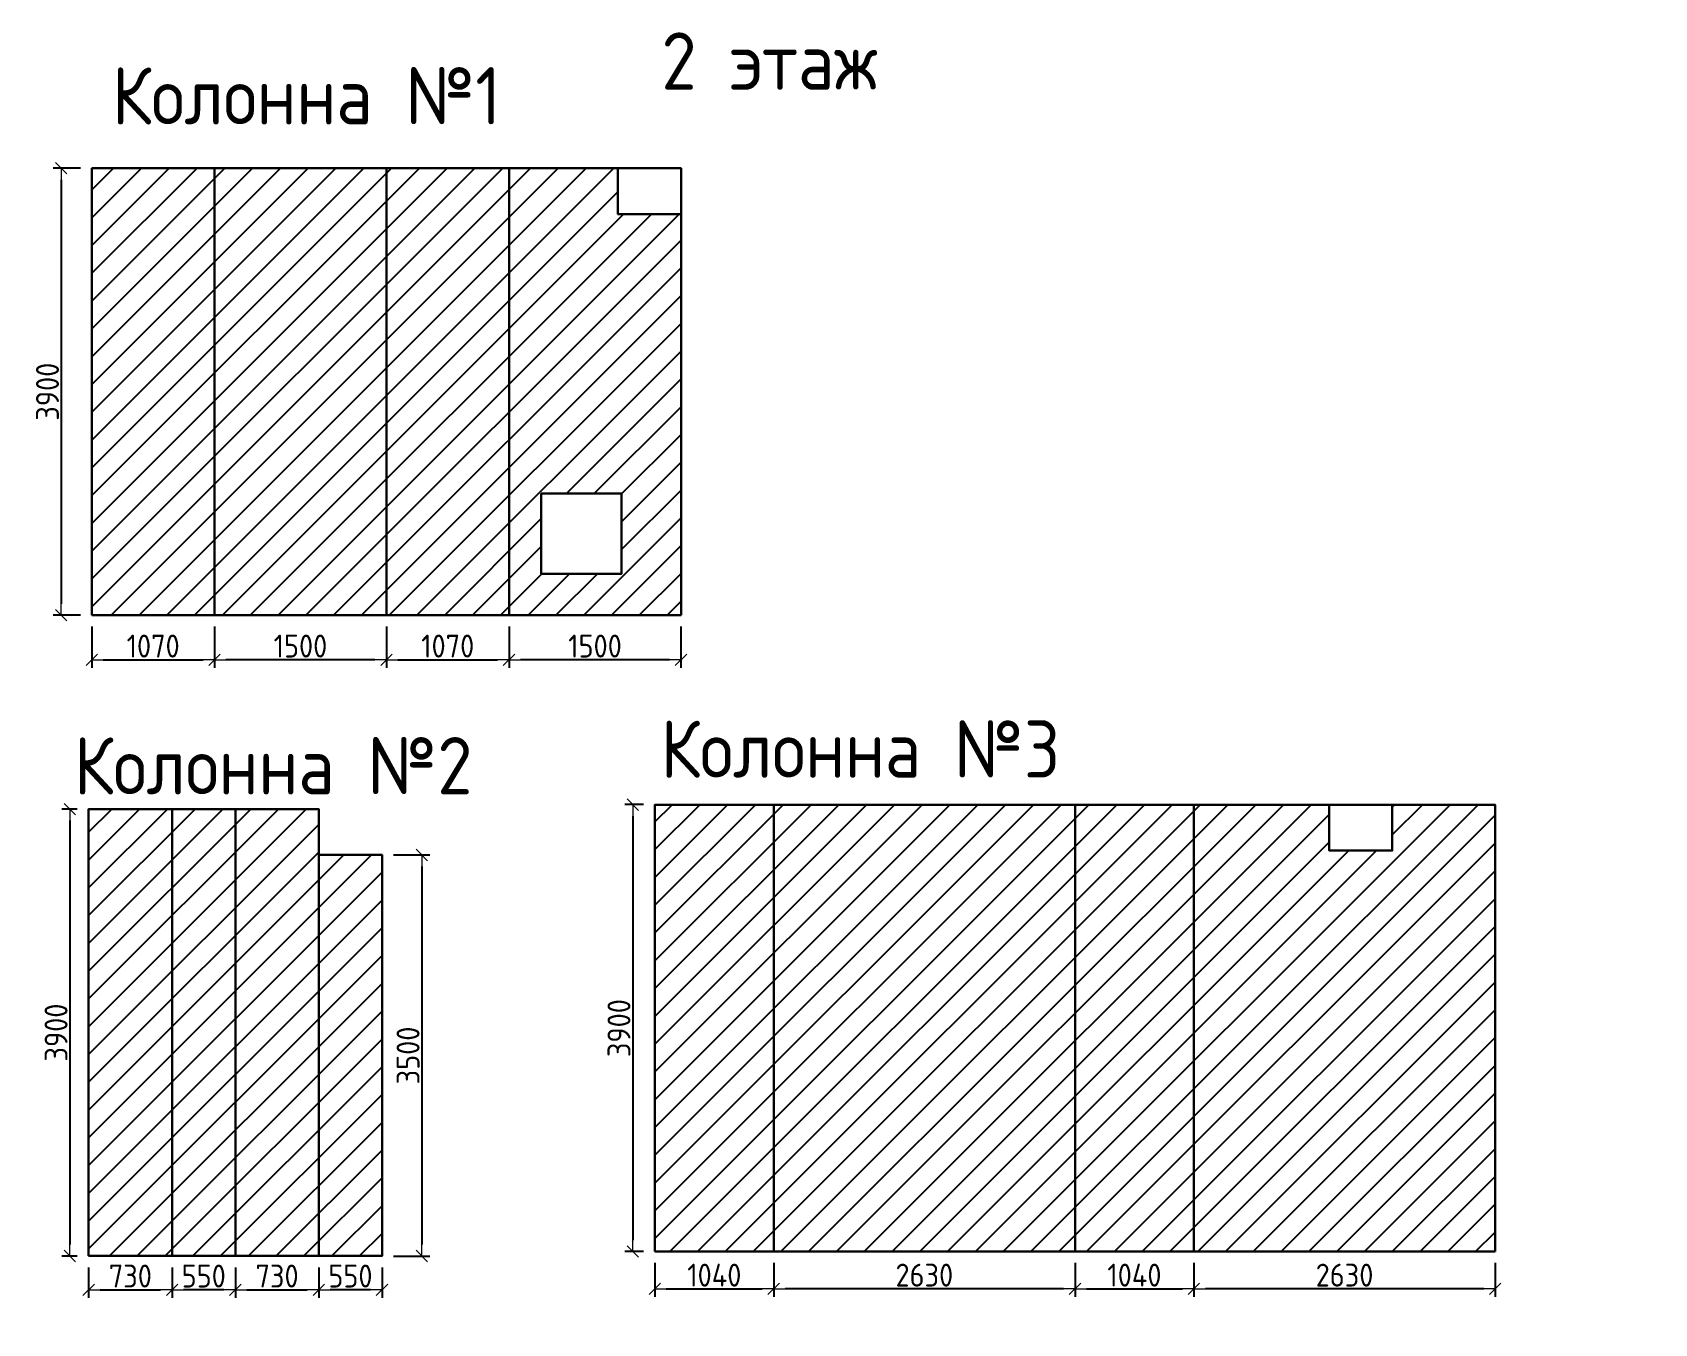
# Model space of a CAD drawing. Header units: millimetres. Extents: x 209 to 1046824, y -248937 to 510758.
# Drawn here: x 223895 to 238047, y 452865 to 464133 of the extents above; entities that cross this region are included whole.
import ezdxf

# ---------------------------------------------------------------- set-up
doc = ezdxf.new("R2010")
doc.units = ezdxf.units.MM
doc.layers.add('$AUDIT_BAD_LAYER1', color=7, linetype='Continuous')
for name, color, linetype, lineweight in [('Основные линии', 7, 'Continuous', 30), ('осново', 7, 'Continuous', 30), ('Размеры', 7, 'Continuous', 15)]:
    doc.layers.add(name, color=color, linetype=linetype, lineweight=lineweight)
doc.styles.add('СПДС', font='isocpeur.ttf', dxfattribs={"width": 0.9})
doc.dimstyles.new('Размера А3', dxfattribs={"dimtxt": 200, "dimasz": 100, "dimexe": 70, "dimexo": 100, "dimgap": 20, "dimtad": 1, "dimdec": 0, "dimrnd": 10, "dimzin": 0, "dimdsep": 46, "dimtxsty": 'СПДС', "dimblk": 'ARROWHEAD_6', "dimcen": 1, "dimclrd": 256, "dimclre": 256, "dimclrt": 256, "dimazin": 0, "dimtfac": 1, "dimtdec": 0, "dimtmove": 2, "dimatfit": 3, "dimfxl": 1, "dimtolj": 1, "dimtzin": 0, "dimarcsym": 0})

# ---------------------------------------------------------------- blocks, each defined once
blk = doc.blocks.new('ARROWHEAD_6')
at = {"color": 0, "linetype": 'Continuous'}
for p, q in [((0, 0), (-1, 0)), ((-0.5, -0.5), (0.5, 0.5))]:
    blk.add_line(p, q, dxfattribs=at)
blk = doc.blocks.new('*D1520')
at = {"layer": 'Defpoints', "color": 0, "lineweight": 30, "transparency": 16777216}
for p in [(229325, 457394), (229132, 453494), (229325, 453494)]:
    blk.add_point(p, dxfattribs=at)
at = {"layer": 'Размеры', "lineweight": -2, "transparency": 16777216}
for p, q in [((229225, 457394), (229062, 457394)), ((229132, 457294), (229132, 453594)), ((229225, 453494), (229062, 453494))]:
    blk.add_line(p, q, dxfattribs=at)
at = {"layer": 'Размеры', "lineweight": -2, "transparency": 16777216, "xscale": 100, "yscale": 100, "zscale": 100}
for p, rotation in [((229132, 457394), 90), ((229132, 453494), 270)]:
    blk.add_blockref('ARROWHEAD_6', p, dxfattribs=dict(at, rotation=rotation))
at = {"layer": 'Размеры', "transparency": 16777216, "insert": (229012, 455444), "char_height": 200, "attachment_point": 5, "rotation": 90, "style": 'СПДС'}
blk.add_mtext('\\A1;3900', dxfattribs=at)
blk = doc.blocks.new('*D1521')
at = {"layer": 'Defpoints', "color": 0, "lineweight": 30, "transparency": 16777216}
for p in [(229325, 453494), (230362, 453494), (230362, 453168)]:
    blk.add_point(p, dxfattribs=at)
at = {"layer": 'Размеры', "lineweight": -2, "transparency": 16777216}
for p, q in [((229325, 453394), (229325, 453098)), ((230362, 453394), (230362, 453098)), ((229425, 453168), (230262, 453168))]:
    blk.add_line(p, q, dxfattribs=at)
at = {"layer": 'Размеры', "lineweight": -2, "transparency": 16777216, "xscale": 100, "yscale": 100, "zscale": 100, "rotation": 180}
blk.add_blockref('ARROWHEAD_6', (229325, 453168), dxfattribs=at)
at = {"layer": 'Размеры', "lineweight": -2, "transparency": 16777216, "xscale": 100, "yscale": 100, "zscale": 100}
blk.add_blockref('ARROWHEAD_6', (230362, 453168), dxfattribs=at)
at = {"layer": 'Размеры', "transparency": 16777216, "insert": (229844, 453288), "char_height": 200, "attachment_point": 5, "style": 'СПДС'}
blk.add_mtext('\\A1;1040', dxfattribs=at)
blk = doc.blocks.new('*D1522')
at = {"layer": 'Defpoints', "color": 0, "lineweight": 30, "transparency": 16777216}
for p in [(230362, 453494), (232991, 453494), (230362, 453168)]:
    blk.add_point(p, dxfattribs=at)
at = {"layer": 'Размеры', "lineweight": -2, "transparency": 16777216}
for p, q in [((230362, 453394), (230362, 453098)), ((232991, 453394), (232991, 453098)), ((232891, 453168), (230462, 453168))]:
    blk.add_line(p, q, dxfattribs=at)
at = {"layer": 'Размеры', "lineweight": -2, "transparency": 16777216, "xscale": 100, "yscale": 100, "zscale": 100, "rotation": 180}
blk.add_blockref('ARROWHEAD_6', (230362, 453168), dxfattribs=at)
at = {"layer": 'Размеры', "lineweight": -2, "transparency": 16777216, "xscale": 100, "yscale": 100, "zscale": 100}
blk.add_blockref('ARROWHEAD_6', (232991, 453168), dxfattribs=at)
at = {"layer": 'Размеры', "transparency": 16777216, "insert": (231676, 453288), "char_height": 200, "attachment_point": 5, "style": 'СПДС'}
blk.add_mtext('\\A1;2630', dxfattribs=at)
blk = doc.blocks.new('*D1523')
at = {"layer": 'Defpoints', "color": 0, "lineweight": 30, "transparency": 16777216}
for p in [(232991, 453494), (234028, 453494), (234028, 453168)]:
    blk.add_point(p, dxfattribs=at)
at = {"layer": 'Размеры', "lineweight": -2, "transparency": 16777216}
for p, q in [((232991, 453394), (232991, 453098)), ((234028, 453394), (234028, 453098)), ((233091, 453168), (233928, 453168))]:
    blk.add_line(p, q, dxfattribs=at)
at = {"layer": 'Размеры', "lineweight": -2, "transparency": 16777216, "xscale": 100, "yscale": 100, "zscale": 100, "rotation": 180}
blk.add_blockref('ARROWHEAD_6', (232991, 453168), dxfattribs=at)
at = {"layer": 'Размеры', "lineweight": -2, "transparency": 16777216, "xscale": 100, "yscale": 100, "zscale": 100}
blk.add_blockref('ARROWHEAD_6', (234028, 453168), dxfattribs=at)
at = {"layer": 'Размеры', "transparency": 16777216, "insert": (233509, 453288), "char_height": 200, "attachment_point": 5, "style": 'СПДС'}
blk.add_mtext('\\A1;1040', dxfattribs=at)
blk = doc.blocks.new('*D1524')
at = {"layer": 'Defpoints', "color": 0, "lineweight": 30, "transparency": 16777216}
for p in [(234028, 453494), (236656, 453494), (234028, 453168)]:
    blk.add_point(p, dxfattribs=at)
at = {"layer": 'Размеры', "lineweight": -2, "transparency": 16777216}
for p, q in [((234028, 453394), (234028, 453098)), ((236656, 453394), (236656, 453098)), ((236556, 453168), (234128, 453168))]:
    blk.add_line(p, q, dxfattribs=at)
at = {"layer": 'Размеры', "lineweight": -2, "transparency": 16777216, "xscale": 100, "yscale": 100, "zscale": 100, "rotation": 180}
blk.add_blockref('ARROWHEAD_6', (234028, 453168), dxfattribs=at)
at = {"layer": 'Размеры', "lineweight": -2, "transparency": 16777216, "xscale": 100, "yscale": 100, "zscale": 100}
blk.add_blockref('ARROWHEAD_6', (236656, 453168), dxfattribs=at)
at = {"layer": 'Размеры', "transparency": 16777216, "insert": (235342, 453288), "char_height": 200, "attachment_point": 5, "style": 'СПДС'}
blk.add_mtext('\\A1;2630', dxfattribs=at)
blk = doc.blocks.new('*D1527')
at = {"layer": 'Defpoints', "color": 0, "lineweight": 30, "transparency": 16777216}
for p in [(224385, 453455), (225113, 453455), (225113, 453160)]:
    blk.add_point(p, dxfattribs=at)
at = {"layer": 'Размеры', "lineweight": -2, "transparency": 16777216}
for p, q in [((224385, 453355), (224385, 453090)), ((225113, 453355), (225113, 453090)), ((224485, 453160), (225013, 453160))]:
    blk.add_line(p, q, dxfattribs=at)
at = {"layer": 'Размеры', "lineweight": -2, "transparency": 16777216, "xscale": 100, "yscale": 100, "zscale": 100, "rotation": 180}
blk.add_blockref('ARROWHEAD_6', (224385, 453160), dxfattribs=at)
at = {"layer": 'Размеры', "lineweight": -2, "transparency": 16777216, "xscale": 100, "yscale": 100, "zscale": 100}
blk.add_blockref('ARROWHEAD_6', (225113, 453160), dxfattribs=at)
at = {"layer": 'Размеры', "transparency": 16777216, "insert": (224749, 453280), "char_height": 200, "attachment_point": 5, "style": 'СПДС'}
blk.add_mtext('\\A1;730', dxfattribs=at)
blk = doc.blocks.new('*D1528')
at = {"layer": 'Defpoints', "color": 0, "lineweight": 30, "transparency": 16777216}
for p in [(224385, 457355), (224221, 453455), (224385, 453455)]:
    blk.add_point(p, dxfattribs=at)
at = {"layer": 'Размеры', "lineweight": -2, "transparency": 16777216}
for p, q in [((224285, 457355), (224151, 457355)), ((224221, 457255), (224221, 453555)), ((224285, 453455), (224151, 453455))]:
    blk.add_line(p, q, dxfattribs=at)
at = {"layer": 'Размеры', "lineweight": -2, "transparency": 16777216, "xscale": 100, "yscale": 100, "zscale": 100}
for p, rotation in [((224221, 457355), 90), ((224221, 453455), 270)]:
    blk.add_blockref('ARROWHEAD_6', p, dxfattribs=dict(at, rotation=rotation))
at = {"layer": 'Размеры', "transparency": 16777216, "insert": (224101, 455405), "char_height": 200, "attachment_point": 5, "rotation": 90, "style": 'СПДС'}
blk.add_mtext('\\A1;3900', dxfattribs=at)
blk = doc.blocks.new('*D1529')
at = {"layer": 'Defpoints', "color": 0, "lineweight": 30, "transparency": 16777216}
for p in [(226945, 456955), (226945, 453455), (227292, 453455)]:
    blk.add_point(p, dxfattribs=at)
at = {"layer": 'Размеры', "lineweight": -2, "transparency": 16777216}
for p, q in [((227045, 456955), (227362, 456955)), ((227292, 456855), (227292, 453555)), ((227045, 453455), (227362, 453455))]:
    blk.add_line(p, q, dxfattribs=at)
at = {"layer": 'Размеры', "lineweight": -2, "transparency": 16777216, "xscale": 100, "yscale": 100, "zscale": 100}
for p, rotation in [((227292, 456955), 90), ((227292, 453455), 270)]:
    blk.add_blockref('ARROWHEAD_6', p, dxfattribs=dict(at, rotation=rotation))
at = {"layer": 'Размеры', "transparency": 16777216, "insert": (227172, 455205), "char_height": 200, "attachment_point": 5, "rotation": 90, "style": 'СПДС'}
blk.add_mtext('\\A1;3500', dxfattribs=at)
blk = doc.blocks.new('*D1530')
at = {"layer": 'Defpoints', "color": 0, "lineweight": 30, "transparency": 16777216}
for p in [(225113, 453455), (225665, 453455), (225113, 453160)]:
    blk.add_point(p, dxfattribs=at)
at = {"layer": 'Размеры', "lineweight": -2, "transparency": 16777216}
for p, q in [((225113, 453355), (225113, 453090)), ((225665, 453355), (225665, 453090)), ((225565, 453160), (225213, 453160))]:
    blk.add_line(p, q, dxfattribs=at)
at = {"layer": 'Размеры', "lineweight": -2, "transparency": 16777216, "xscale": 100, "yscale": 100, "zscale": 100, "rotation": 180}
blk.add_blockref('ARROWHEAD_6', (225113, 453160), dxfattribs=at)
at = {"layer": 'Размеры', "lineweight": -2, "transparency": 16777216, "xscale": 100, "yscale": 100, "zscale": 100}
blk.add_blockref('ARROWHEAD_6', (225665, 453160), dxfattribs=at)
at = {"layer": 'Размеры', "transparency": 16777216, "insert": (225389, 453280), "char_height": 200, "attachment_point": 5, "style": 'СПДС'}
blk.add_mtext('\\A1;550', dxfattribs=at)
blk = doc.blocks.new('*D1525')
at = {"layer": 'Defpoints', "color": 0, "lineweight": 30, "transparency": 16777216}
for p in [(225665, 453455), (226393, 453455), (226393, 453160)]:
    blk.add_point(p, dxfattribs=at)
at = {"layer": 'Размеры', "lineweight": -2, "transparency": 16777216}
for p, q in [((225665, 453355), (225665, 453090)), ((226393, 453355), (226393, 453090)), ((225765, 453160), (226293, 453160))]:
    blk.add_line(p, q, dxfattribs=at)
at = {"layer": 'Размеры', "lineweight": -2, "transparency": 16777216, "xscale": 100, "yscale": 100, "zscale": 100, "rotation": 180}
blk.add_blockref('ARROWHEAD_6', (225665, 453160), dxfattribs=at)
at = {"layer": 'Размеры', "lineweight": -2, "transparency": 16777216, "xscale": 100, "yscale": 100, "zscale": 100}
blk.add_blockref('ARROWHEAD_6', (226393, 453160), dxfattribs=at)
at = {"layer": 'Размеры', "transparency": 16777216, "insert": (226029, 453280), "char_height": 200, "attachment_point": 5, "style": 'СПДС'}
blk.add_mtext('\\A1;730', dxfattribs=at)
blk = doc.blocks.new('*D1526')
at = {"layer": 'Defpoints', "color": 0, "lineweight": 30, "transparency": 16777216}
for p in [(226393, 453455), (226945, 453455), (226393, 453160)]:
    blk.add_point(p, dxfattribs=at)
at = {"layer": 'Размеры', "lineweight": -2, "transparency": 16777216}
for p, q in [((226393, 453355), (226393, 453090)), ((226945, 453355), (226945, 453090)), ((226845, 453160), (226493, 453160))]:
    blk.add_line(p, q, dxfattribs=at)
at = {"layer": 'Размеры', "lineweight": -2, "transparency": 16777216, "xscale": 100, "yscale": 100, "zscale": 100, "rotation": 180}
blk.add_blockref('ARROWHEAD_6', (226393, 453160), dxfattribs=at)
at = {"layer": 'Размеры', "lineweight": -2, "transparency": 16777216, "xscale": 100, "yscale": 100, "zscale": 100}
blk.add_blockref('ARROWHEAD_6', (226945, 453160), dxfattribs=at)
at = {"layer": 'Размеры', "transparency": 16777216, "insert": (226669, 453280), "char_height": 200, "attachment_point": 5, "style": 'СПДС'}
blk.add_mtext('\\A1;550', dxfattribs=at)
blk = doc.blocks.new('*D1531')
at = {"layer": 'Defpoints', "color": 0, "lineweight": 30, "transparency": 16777216}
for p in [(224413, 459048), (225483, 459048), (225483, 458658)]:
    blk.add_point(p, dxfattribs=at)
at = {"layer": 'Размеры', "lineweight": -2, "transparency": 16777216}
for p, q in [((224413, 458948), (224413, 458588)), ((225483, 458948), (225483, 458588)), ((224513, 458658), (225383, 458658))]:
    blk.add_line(p, q, dxfattribs=at)
at = {"layer": 'Размеры', "lineweight": -2, "transparency": 16777216, "xscale": 100, "yscale": 100, "zscale": 100, "rotation": 180}
blk.add_blockref('ARROWHEAD_6', (224413, 458658), dxfattribs=at)
at = {"layer": 'Размеры', "lineweight": -2, "transparency": 16777216, "xscale": 100, "yscale": 100, "zscale": 100}
blk.add_blockref('ARROWHEAD_6', (225483, 458658), dxfattribs=at)
at = {"layer": 'Размеры', "transparency": 16777216, "insert": (224948, 458778), "char_height": 200, "attachment_point": 5, "style": 'СПДС'}
blk.add_mtext('\\A1;1070', dxfattribs=at)
blk = doc.blocks.new('*D1532')
at = {"layer": 'Defpoints', "color": 0, "lineweight": 30, "transparency": 16777216}
for p in [(225483, 459048), (226983, 459048), (225483, 458658)]:
    blk.add_point(p, dxfattribs=at)
at = {"layer": 'Размеры', "lineweight": -2, "transparency": 16777216}
for p, q in [((225483, 458948), (225483, 458588)), ((226983, 458948), (226983, 458588)), ((226883, 458658), (225583, 458658))]:
    blk.add_line(p, q, dxfattribs=at)
at = {"layer": 'Размеры', "lineweight": -2, "transparency": 16777216, "xscale": 100, "yscale": 100, "zscale": 100, "rotation": 180}
blk.add_blockref('ARROWHEAD_6', (225483, 458658), dxfattribs=at)
at = {"layer": 'Размеры', "lineweight": -2, "transparency": 16777216, "xscale": 100, "yscale": 100, "zscale": 100}
blk.add_blockref('ARROWHEAD_6', (226983, 458658), dxfattribs=at)
at = {"layer": 'Размеры', "transparency": 16777216, "insert": (226233, 458778), "char_height": 200, "attachment_point": 5, "style": 'СПДС'}
blk.add_mtext('\\A1;1500', dxfattribs=at)
blk = doc.blocks.new('*D1533')
at = {"layer": 'Defpoints', "color": 0, "lineweight": 30, "transparency": 16777216}
for p in [(226983, 459048), (228053, 459048), (228053, 458658)]:
    blk.add_point(p, dxfattribs=at)
at = {"layer": 'Размеры', "lineweight": -2, "transparency": 16777216}
for p, q in [((226983, 458948), (226983, 458588)), ((228053, 458948), (228053, 458588)), ((227083, 458658), (227953, 458658))]:
    blk.add_line(p, q, dxfattribs=at)
at = {"layer": 'Размеры', "lineweight": -2, "transparency": 16777216, "xscale": 100, "yscale": 100, "zscale": 100, "rotation": 180}
blk.add_blockref('ARROWHEAD_6', (226983, 458658), dxfattribs=at)
at = {"layer": 'Размеры', "lineweight": -2, "transparency": 16777216, "xscale": 100, "yscale": 100, "zscale": 100}
blk.add_blockref('ARROWHEAD_6', (228053, 458658), dxfattribs=at)
at = {"layer": 'Размеры', "transparency": 16777216, "insert": (227518, 458778), "char_height": 200, "attachment_point": 5, "style": 'СПДС'}
blk.add_mtext('\\A1;1070', dxfattribs=at)
blk = doc.blocks.new('*D1534')
at = {"layer": 'Defpoints', "color": 0, "lineweight": 30, "transparency": 16777216}
for p in [(228053, 459048), (229553, 459048), (228053, 458658)]:
    blk.add_point(p, dxfattribs=at)
at = {"layer": 'Размеры', "lineweight": -2, "transparency": 16777216}
for p, q in [((228053, 458948), (228053, 458588)), ((229553, 458948), (229553, 458588)), ((229453, 458658), (228153, 458658))]:
    blk.add_line(p, q, dxfattribs=at)
at = {"layer": 'Размеры', "lineweight": -2, "transparency": 16777216, "xscale": 100, "yscale": 100, "zscale": 100, "rotation": 180}
blk.add_blockref('ARROWHEAD_6', (228053, 458658), dxfattribs=at)
at = {"layer": 'Размеры', "lineweight": -2, "transparency": 16777216, "xscale": 100, "yscale": 100, "zscale": 100}
blk.add_blockref('ARROWHEAD_6', (229553, 458658), dxfattribs=at)
at = {"layer": 'Размеры', "transparency": 16777216, "insert": (228803, 458778), "char_height": 200, "attachment_point": 5, "style": 'СПДС'}
blk.add_mtext('\\A1;1500', dxfattribs=at)
blk = doc.blocks.new('*D1535')
at = {"layer": 'Defpoints', "color": 0, "lineweight": 30, "transparency": 16777216}
for p in [(224413, 462948), (224146, 459048), (224413, 459048)]:
    blk.add_point(p, dxfattribs=at)
at = {"layer": 'Размеры', "lineweight": -2, "transparency": 16777216}
for p, q in [((224313, 462948), (224076, 462948)), ((224146, 462848), (224146, 459148)), ((224313, 459048), (224076, 459048))]:
    blk.add_line(p, q, dxfattribs=at)
at = {"layer": 'Размеры', "lineweight": -2, "transparency": 16777216, "xscale": 100, "yscale": 100, "zscale": 100}
for p, rotation in [((224146, 462948), 90), ((224146, 459048), 270)]:
    blk.add_blockref('ARROWHEAD_6', p, dxfattribs=dict(at, rotation=rotation))
at = {"layer": 'Размеры', "transparency": 16777216, "insert": (224026, 460998), "char_height": 200, "attachment_point": 5, "rotation": 90, "style": 'СПДС'}
blk.add_mtext('\\A1;3900', dxfattribs=at)

msp = doc.modelspace()

# ---------------------------------------------------------------- hatches: boundary and pattern name
at = {"layer": '$AUDIT_BAD_LAYER1', "true_color": 0x139b48, "transparency": 33554559}
h = msp.add_hatch(dxfattribs=at)
h.set_pattern_fill('ANSI31', color=114, scale=54, style=0)
h.paths.add_polyline_path([(225483.4, 462948), (224413.4, 462948), (224413.4, 459048), (225483.4, 459048)])
h.paths.add_polyline_path([(226983.4, 462948), (225483.4, 462948), (225483.4, 459048), (226983.4, 459048)])
h.paths.add_polyline_path([(228053.4, 462948), (226983.4, 462948), (226983.4, 459048), (228053.4, 459048)])
h.paths.add_polyline_path([(229553.4, 462548), (229003.4, 462548), (229003.4, 462948), (228053.4, 462948), (228053.4, 459048), (229553.4, 459048)])
h.paths.add_polyline_path([(229034.2, 460109.2), (229034.2, 459409.2), (228334.2, 459409.2), (228334.2, 460109.2)], flags=16)
h.paths.add_polyline_path([(225113, 457355.2), (224385, 457355.2), (224385, 453455.2), (225113, 453455.2)])
h.paths.add_polyline_path([(225665, 457355.2), (225113, 457355.2), (225113, 453455.2), (225665, 453455.2)])
h.paths.add_polyline_path([(226393, 456955.2), (226393, 457355.2), (225665, 457355.2), (225665, 453455.2), (226393, 453455.2)])
h.paths.add_polyline_path([(226945, 456955.2), (226393, 456955.2), (226393, 453455.2), (226945, 453455.2)])
h.paths.add_polyline_path([(230362.2, 457393.8), (229325, 457393.8), (229325, 453493.8), (230362.2, 453493.8)])
h.paths.add_polyline_path([(232990.5, 457393.8), (230362.2, 457393.8), (230362.2, 453493.8), (232990.5, 453493.8)])
h.paths.add_polyline_path([(234027.8, 457393.8), (232990.5, 457393.8), (232990.5, 453493.8), (234027.8, 453493.8)])
h.paths.add_polyline_path([(236656, 457393.8), (235758.1, 457393.8), (235758.1, 456993.8), (235208.1, 456993.8), (235208.1, 457393.8), (234027.8, 457393.8), (234027.8, 453493.8), (236656, 453493.8)])
h.paths.add_polyline_path([(225089.4, 451249.9), (225089.4, 451649.9), (224361.4, 451649.9), (224361.4, 447749.9), (225089.4, 447749.9)])
h.paths.add_polyline_path([(225641.4, 451249.9), (225089.4, 451249.9), (225089.4, 447749.9), (225641.4, 447749.9)])
h.paths.add_polyline_path([(226369.4, 451249.9), (226369.4, 451649.9), (225641.4, 451649.9), (225641.4, 447749.9), (226369.4, 447749.9)])
h.paths.add_polyline_path([(226921.4, 451249.9), (226369.4, 451249.9), (226369.4, 447749.9), (226921.4, 447749.9)])
h.paths.add_polyline_path([(232046.8, 451049), (232046.8, 451449), (229146.8, 451449), (229146.8, 447549), (232046.8, 447549)])
h.paths.add_polyline_path([(232896.8, 449799), (232046.8, 449799), (232046.8, 447549), (232896.8, 447549)])
h.paths.add_polyline_path([(234696.8, 451049), (232896.8, 451049), (232896.8, 447549), (234696.8, 447549)])
h.paths.add_polyline_path([(232896.8, 451049), (232046.8, 451049), (232046.8, 450049), (232896.8, 450049)])
h.paths.add_polyline_path([(235296.8, 451049), (234696.8, 451049), (234696.8, 447549), (235296.8, 447549)])
h.paths.add_polyline_path([(236396.8, 451449), (235296.8, 451449), (235296.8, 447549), (236396.8, 447549)])
h.paths.add_polyline_path([(238046.8, 451049), (237496.8, 451049), (237496.8, 451449), (236396.8, 451449), (236396.8, 447549), (238046.8, 447549)])
h.paths.add_polyline_path([(236949.1, 448588.1), (237649.1, 448588.1), (237649.1, 447888.1), (236949.1, 447888.1)], flags=16)
h.paths.add_polyline_path([(225395, 446008.6), (224095, 446008.6), (224095, 442108.6), (225395, 442108.6)])
h.paths.add_polyline_path([(226595, 446008.6), (225945, 446008.6), (225945, 445608.6), (225395, 445608.6), (225395, 442108.6), (226595, 442108.6)])
h.paths.add_polyline_path([(227895, 446008.6), (226595, 446008.6), (226595, 442108.6), (227895, 442108.6)])
h.paths.add_polyline_path([(229095, 445608.6), (228545, 445608.6), (228545, 446008.6), (227895, 446008.6), (227895, 442108.6), (229095, 442108.6)])
h.paths.add_polyline_path([(231160.8, 445582), (231160.8, 445982), (230432.8, 445982), (230432.8, 442082), (231160.8, 442082)])
h.paths.add_polyline_path([(232440.8, 445582), (232440.8, 445982), (231712.8, 445982), (231712.8, 442082), (232440.8, 442082)])
h.paths.add_polyline_path([(231712.8, 445582), (231160.8, 445582), (231160.8, 442082), (231712.8, 442082)])
h.paths.add_polyline_path([(232992.8, 445582), (232440.8, 445582), (232440.8, 442082), (232992.8, 442082)])
h.paths.add_polyline_path([(237060.1, 447899.5), (237538.1, 447899.5), (237538.1, 448379.5), (237060.1, 448379.5)], flags=8)
h.paths.add_polyline_path([(236858.4, 447999.1), (236858.4, 448477.1), (236378.4, 448477.1), (236378.4, 447999.1)], flags=9)

# ---------------------------------------------------------------- linework, layer by layer
at = {"layer": 'Основные линии'}
for p, q in [((230362.2, 453493.8), (229325, 453493.8)), ((232990.5, 453493.8), (230362.2, 453493.8)), ((234027.8, 453493.8), (232990.5, 453493.8)), ((236656, 453493.8), (234027.8, 453493.8))]:
    msp.add_line(p, q, dxfattribs=at)
for points in [[(224413.4, 459048), (225483.4, 459048), (225483.4, 462948), (224413.4, 462948)], [(226983.4, 459048), (225483.4, 459048), (225483.4, 462948), (226983.4, 462948)], [(226983.4, 459048), (228053.4, 459048), (228053.4, 462948), (226983.4, 462948)], [(229553.4, 459048), (228053.4, 459048), (228053.4, 462948), (229553.4, 462948)], [(229553.4, 462948), (229003.4, 462948), (229003.4, 462548), (229553.4, 462548)], [(228334.2, 459409.2), (229034.2, 459409.2), (229034.2, 460109.2), (228334.2, 460109.2)], [(224385, 453455.2), (225113, 453455.2), (225113, 457355.2), (224385, 457355.2)], [(225113, 453455.2), (225113, 457355.2), (225665, 457355.2), (225665, 453455.2)], [(225665, 453455.2), (226393, 453455.2), (226393, 457355.2), (225665, 457355.2)], [(229325, 453493.8), (230362.2, 453493.8), (230362.2, 457393.8), (229325, 457393.8)], [(232990.5, 453493.8), (230362.2, 453493.8), (230362.2, 457393.8), (232990.5, 457393.8)], [(232990.5, 453493.8), (234027.8, 453493.8), (234027.8, 457393.8), (232990.5, 457393.8)], [(236656, 453493.8), (234027.8, 453493.8), (234027.8, 457393.8), (236656, 457393.8)], [(235758.1, 457393.8), (235208.1, 457393.8), (235208.1, 456993.8), (235758.1, 456993.8)], [(226393, 453455.2), (226393, 456955.2), (226945, 456955.2), (226945, 453455.2)]]:
    msp.add_lwpolyline(points, close=True, dxfattribs=at)

# ---------------------------------------------------------------- texts
at = {"layer": 'Основные линии', "insert": (229382, 464133.3), "char_height": 500, "attachment_point": 1, "style": 'СПДС'}
msp.add_mtext_dynamic_manual_height_columns('2 этаж ', width=2291.008, gutter_width=1622.4, heights=[0], dxfattribs=at)
at = {"layer": 'осново', "char_height": 500, "attachment_point": 1, "style": 'СПДС'}
for s, insert in [('Колонна №1', (224587.9, 463830.6)), ('Колонна №3', (229374.3, 458129.4)), ('Колонна №2', (224256.4, 457983.8))]:
    msp.add_mtext_dynamic_manual_height_columns(s, width=3371.815, gutter_width=1678.4, heights=[0], dxfattribs=dict(at, insert=insert))

# ---------------------------------------------------------------- dimensions: what is measured, and where the dimension line sits
at = {"layer": 'Размеры'}
for base, p1, p2, picture, middle in [((224146, 459048), (224413.4, 462948), (224413.4, 459048), '*D1535', (224026, 460998)), ((224221.5, 453455.2), (224385, 457355.2), (224385, 453455.2), '*D1528', (224101.5, 455405.2)), ((229131.9, 453493.8), (229325, 457393.8), (229325, 453493.8), '*D1520', (229011.9, 455443.8)), ((227291.9, 453455.2), (226945, 456955.2), (226945, 453455.2), '*D1529', (227171.9, 455205.2))]:
    dim = msp.add_linear_dim(base=base, p1=p1, p2=p2, angle=90, dimstyle='Размера А3', dxfattribs=at)
    dim.commit()
    dim.dimension.update_dxf_attribs({"geometry": picture, "text_midpoint": middle})
for base, p1, p2, picture, middle in [((225483.4, 458657.6), (224413.4, 459048), (225483.4, 459048), '*D1531', (224948.4, 458777.6)), ((225483.4, 458657.6), (226983.4, 459048), (225483.4, 459048), '*D1532', (226233.4, 458777.6)), ((228053.4, 458657.6), (226983.4, 459048), (228053.4, 459048), '*D1533', (227518.4, 458777.6)), ((228053.4, 458657.6), (229553.4, 459048), (228053.4, 459048), '*D1534', (228803.4, 458777.6)), ((225113, 453159.7), (224385, 453455.2), (225113, 453455.2), '*D1527', (224749, 453279.7)), ((225113, 453159.7), (225665, 453455.2), (225113, 453455.2), '*D1530', (225389, 453279.7)), ((226393, 453159.7), (225665, 453455.2), (226393, 453455.2), '*D1525', (226029, 453279.7)), ((226393, 453159.7), (226945, 453455.2), (226393, 453455.2), '*D1526', (226669, 453279.7)), ((230362.2, 453167.9), (229325, 453493.8), (230362.2, 453493.8), '*D1521', (229843.6, 453287.9)), ((230362.2, 453167.9), (232990.5, 453493.8), (230362.2, 453493.8), '*D1522', (231676.4, 453287.9)), ((234027.8, 453167.9), (232990.5, 453493.8), (234027.8, 453493.8), '*D1523', (233509.1, 453287.9)), ((234027.8, 453167.9), (236656, 453493.8), (234027.8, 453493.8), '*D1524', (235341.9, 453287.9))]:
    dim = msp.add_linear_dim(base=base, p1=p1, p2=p2, dimstyle='Размера А3', dxfattribs=at)
    dim.commit()
    dim.dimension.update_dxf_attribs({"geometry": picture, "text_midpoint": middle})

doc.saveas('drawing.dxf')
